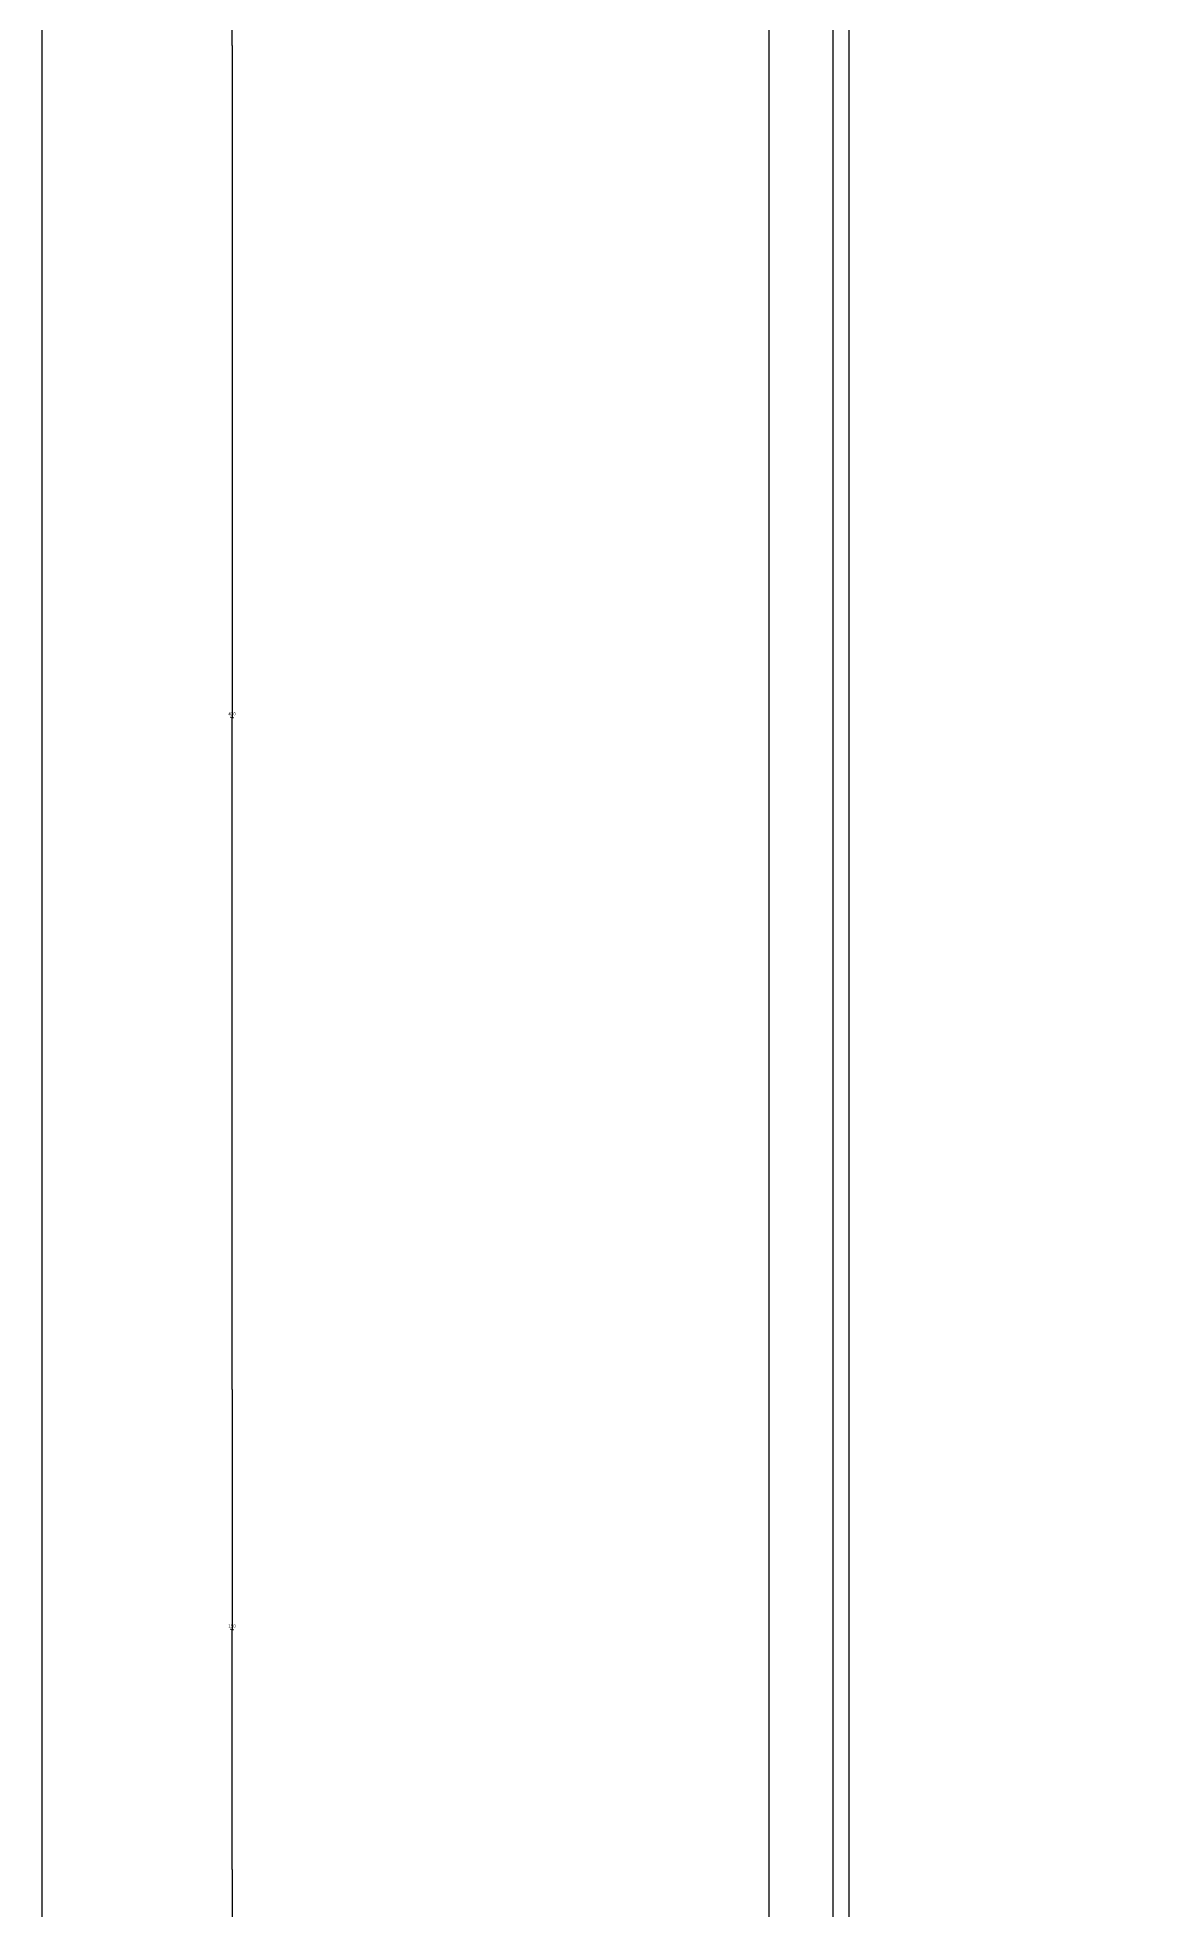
# Model space of a CAD drawing. Header units: metres. Extents: x -46 to 5315, y 535 to 7348.
# Drawn here: x 344 to 690, y 4099 to 4684 of the extents above; entities that cross this region are included whole.
import ezdxf

# ---------------------------------------------------------------- set-up
doc = ezdxf.new("R2010")
doc.units = ezdxf.units.M
for name, color, linetype in [('3', 3, 'Continuous'), ('4', 4, 'Continuous'), ('DIM', 3, 'Continuous')]:
    doc.layers.add(name, color=color, linetype=linetype)
doc.dimstyles.get("Standard").update_dxf_attribs({"dimtxt": 2.5, "dimasz": 2.5, "dimexe": 1.25, "dimexo": 0.625, "dimtad": 1, "dimcen": 2.5, "dimazin": 3, "dimtfac": 1, "dimtmove": 0, "dimatfit": 3})

# ---------------------------------------------------------------- blocks, each defined once
blk = doc.blocks.new('*D3')
for p, q in [((345.99, 6651.58), (345.99, 5186.73)), ((345.74, 5186.73), (345.49, 5186.73)), ((345.99, 3721.88), (345.99, 5186.73)), ((345.99, 5186.73), (345.99, 5186.73)), ((346.24, 5186.73), (346.49, 5186.73))]:
    blk.add_line(p, q)
at = {"layer": 'Defpoints'}
for p in [(345.99, 6651.58), (345.99, 5186.73), (345.99, 3721.88)]:
    blk.add_point(p, dxfattribs=at)
at = {"layer": 'DIM', "insert": (345.99, 5187.855), "char_height": 1, "attachment_point": 5}
blk.add_mtext('2930', dxfattribs=at)
blk = doc.blocks.new('*D4')
for p, q in [((405.28, 4111.58), (405.28, 3916.73)), ((405.03, 3916.73), (404.78, 3916.73)), ((405.28, 3721.88), (405.28, 3916.73)), ((405.28, 3916.73), (405.28, 3916.73)), ((405.53, 3916.73), (405.78, 3916.73))]:
    blk.add_line(p, q)
at = {"layer": 'Defpoints'}
for p in [(405.28, 4111.58), (405.28, 3916.73), (405.28, 3721.88)]:
    blk.add_point(p, dxfattribs=at)
at = {"layer": 'DIM', "insert": (405.28, 3917.855), "char_height": 1, "attachment_point": 5}
blk.add_mtext('390', dxfattribs=at)
blk = doc.blocks.new('*D28')
for p, q in [((405.28, 4681.58), (405.28, 4471.58)), ((405.03, 4471.58), (404.78, 4471.58)), ((405.28, 4261.58), (405.28, 4471.58)), ((405.28, 4471.58), (405.28, 4471.58)), ((405.53, 4471.58), (405.78, 4471.58))]:
    blk.add_line(p, q)
at = {"layer": 'Defpoints'}
for p in [(405.28, 4681.58), (405.28, 4471.58), (405.28, 4261.58)]:
    blk.add_point(p, dxfattribs=at)
at = {"layer": 'DIM', "insert": (405.28, 4472.705), "char_height": 1, "attachment_point": 5}
blk.add_mtext('420', dxfattribs=at)
blk = doc.blocks.new('*D29')
for p, q in [((405.28, 4261.58), (405.28, 4186.58)), ((405.03, 4186.58), (404.78, 4186.58)), ((405.28, 4111.58), (405.28, 4186.58)), ((405.28, 4186.58), (405.28, 4186.58)), ((405.53, 4186.58), (405.78, 4186.58))]:
    blk.add_line(p, q)
at = {"layer": 'Defpoints'}
for p in [(405.28, 4261.58), (405.28, 4186.58), (405.28, 4111.58)]:
    blk.add_point(p, dxfattribs=at)
at = {"layer": 'DIM', "insert": (405.28, 4187.705), "char_height": 1, "attachment_point": 5}
blk.add_mtext('150', dxfattribs=at)
blk = doc.blocks.new('*D30')
for p, q in [((405.28, 4831.58), (405.28, 4756.58)), ((405.03, 4756.58), (404.78, 4756.58)), ((405.28, 4681.58), (405.28, 4756.58)), ((405.28, 4756.58), (405.28, 4756.58)), ((405.53, 4756.58), (405.78, 4756.58))]:
    blk.add_line(p, q)
at = {"layer": 'Defpoints'}
for p in [(405.28, 4831.58), (405.28, 4756.58), (405.28, 4681.58)]:
    blk.add_point(p, dxfattribs=at)
at = {"layer": 'DIM', "insert": (405.28, 4757.705), "char_height": 1, "attachment_point": 5}
blk.add_mtext('150', dxfattribs=at)

msp = doc.modelspace()

# ---------------------------------------------------------------- linework, layer by layer
at = {"layer": '3'}
msp.add_lwpolyline([(2124.07, 3826.52), (2448.47, 3826.52), (2448.47, 6446.58), (598.07, 6446.58), (598.07, 3826.52), (922.46, 3826.52)], dxfattribs=at)
at = {"layer": '4'}
msp.add_line((573.07, 6471.58), (573.07, 3721.88), dxfattribs=at)
msp.add_lwpolyline([(2453.47, 3821.4), (2453.47, 6451.58), (593.07, 6451.58), (593.07, 3821.4), (923.07, 3821.4)], dxfattribs=at)

# ---------------------------------------------------------------- dimensions: what is measured, and where the dimension line sits
at = {"layer": 'DIM'}
for base, p1, p2, text, picture, middle in [((345.99, 5186.73), (345.99, 6651.58), (345.99, 3721.88), '2930', '*D3', (345.99, 5187.855)), ((405.28, 4756.58), (405.28, 4681.58), (405.28, 4831.58), '150', '*D30', (405.28, 4757.705)), ((405.28, 4471.58), (405.28, 4261.58), (405.28, 4681.58), '420', '*D28', (405.28, 4472.705)), ((405.28, 4186.58), (405.28, 4111.58), (405.28, 4261.58), '150', '*D29', (405.28, 4187.705)), ((405.28, 3916.73), (405.28, 3721.88), (405.28, 4111.58), '390', '*D4', (405.28, 3917.855))]:
    dim = msp.add_linear_dim(base=base, p1=p1, p2=p2, text=text, dimstyle='Standard', dxfattribs=at)
    dim.commit()
    dim.dimension.update_dxf_attribs({"geometry": picture, "text_midpoint": middle})

doc.saveas('drawing.dxf')
